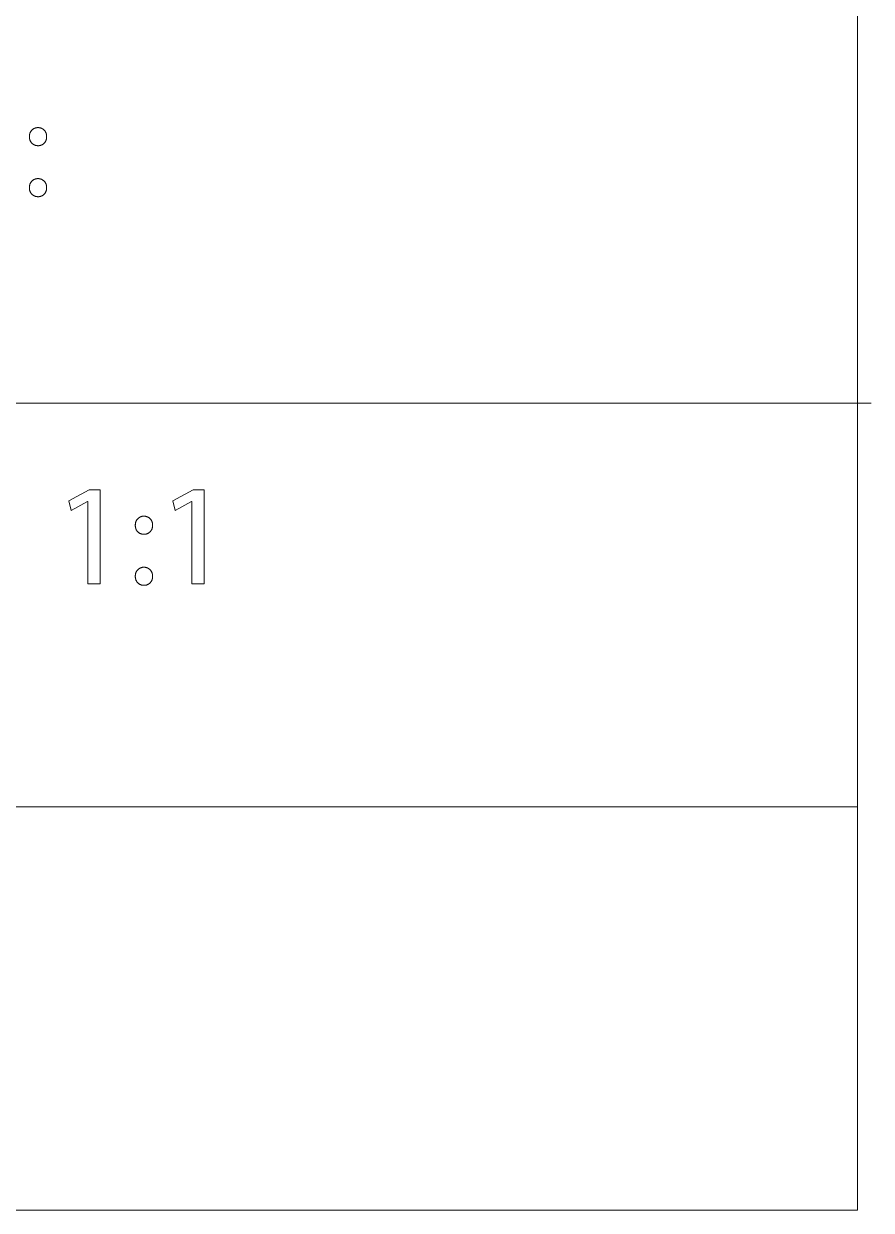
# Model space of a CAD drawing. Header units: millimetres. Extents: x -987 to 2591, y -102 to 2398.
# Drawn here: x 2380.7 to 2590.7, y -101.8 to 192.2 of the extents above; entities that cross this region are included whole.
import ezdxf

# ---------------------------------------------------------------- set-up
doc = ezdxf.new("R2010")
doc.units = ezdxf.units.MM
doc.header["$MEASUREMENT"] = 0
doc.layers.add('Domyślny', color=7, linetype='Continuous', true_color=0x000000)

msp = doc.modelspace()

# ---------------------------------------------------------------- linework, layer by layer
at = {"layer": 'Domyślny', "color": 18, "lineweight": 15, "true_color": 0x000000}
for p, q in [((2587.3, -101.8), (2587.3, 2397.76)), ((2587.3, 298.15), (2587.3, -101.8)), ((2382.14, 164.65), (2382.16, 164.73)), ((2382.14, 164.58), (2382.14, 164.65)), ((2382.16, 164.73), (2382.17, 164.8)), ((2382.17, 164.8), (2382.19, 164.87)), ((2382.19, 164.87), (2382.2, 164.94)), ((2382.2, 164.94), (2382.23, 165.01)), ((2382.23, 165.01), (2382.25, 165.08)), ((2382.25, 165.08), (2382.27, 165.14)), ((2382.27, 165.14), (2382.3, 165.21)), ((2382.3, 165.21), (2382.33, 165.28)), ((2382.33, 165.28), (2382.37, 165.34)), ((2382.37, 165.34), (2382.4, 165.41)), ((2382.4, 165.41), (2382.44, 165.47)), ((2382.44, 165.47), (2382.48, 165.53)), ((2382.48, 165.53), (2382.52, 165.59)), ((2382.52, 165.59), (2382.56, 165.65)), ((2382.56, 165.65), (2382.61, 165.71)), ((2382.61, 165.71), (2382.66, 165.76)), ((2382.66, 165.76), (2382.71, 165.82)), ((2382.71, 165.82), (2382.76, 165.87)), ((2382.76, 165.87), (2382.81, 165.92)), ((2382.81, 165.92), (2382.86, 165.97)), ((2382.86, 165.97), (2382.92, 166.01)), ((2382.92, 166.01), (2382.98, 166.06)), ((2382.98, 166.06), (2383.04, 166.1)), ((2383.04, 166.1), (2383.1, 166.14)), ((2383.1, 166.14), (2383.16, 166.18)), ((2383.16, 166.18), (2383.22, 166.21)), ((2383.22, 166.21), (2383.29, 166.25)), ((2383.29, 166.25), (2383.35, 166.28)), ((2383.35, 166.28), (2383.42, 166.31)), ((2383.42, 166.31), (2383.49, 166.33)), ((2383.49, 166.33), (2383.56, 166.36)), ((2383.56, 166.36), (2383.63, 166.38)), ((2383.63, 166.38), (2383.7, 166.4)), ((2383.7, 166.4), (2383.77, 166.42)), ((2383.77, 166.42), (2383.84, 166.43)), ((2383.84, 166.43), (2383.91, 166.44)), ((2383.91, 166.44), (2383.98, 166.45)), ((2383.98, 166.45), (2384.06, 166.46)), ((2384.06, 166.46), (2384.13, 166.47)), ((2384.13, 166.47), (2384.2, 166.47)), ((2384.2, 166.47), (2384.27, 166.47)), ((2384.27, 166.47), (2384.35, 166.47)), ((2384.35, 166.47), (2384.42, 166.46)), ((2384.42, 166.46), (2384.49, 166.46)), ((2384.49, 166.46), (2384.56, 166.45)), ((2384.56, 166.45), (2384.63, 166.44)), ((2384.63, 166.44), (2384.7, 166.43)), ((2384.7, 166.43), (2384.77, 166.41)), ((2384.77, 166.41), (2384.84, 166.39)), ((2384.84, 166.39), (2384.91, 166.37)), ((2384.91, 166.37), (2384.98, 166.35)), ((2384.98, 166.35), (2385.05, 166.32)), ((2385.05, 166.32), (2385.12, 166.3)), ((2385.12, 166.3), (2385.18, 166.27)), ((2385.18, 166.27), (2385.25, 166.23)), ((2385.25, 166.23), (2385.31, 166.2)), ((2385.31, 166.2), (2385.37, 166.16)), ((2385.37, 166.16), (2385.43, 166.13)), ((2385.43, 166.13), (2385.49, 166.09)), ((2385.49, 166.09), (2385.55, 166.04)), ((2385.55, 166.04), (2385.61, 166)), ((2385.61, 166), (2385.66, 165.95)), ((2385.66, 165.95), (2385.72, 165.9)), ((2385.72, 165.9), (2385.77, 165.85)), ((2385.77, 165.85), (2385.82, 165.8)), ((2385.82, 165.8), (2385.87, 165.75)), ((2385.87, 165.75), (2385.91, 165.69)), ((2385.91, 165.69), (2385.96, 165.64)), ((2385.96, 165.64), (2386, 165.58)), ((2386, 165.58), (2386.04, 165.52)), ((2386.04, 165.52), (2386.08, 165.46)), ((2386.08, 165.46), (2386.12, 165.4)), ((2386.12, 165.4), (2386.15, 165.33)), ((2386.15, 165.33), (2386.18, 165.27)), ((2386.18, 165.27), (2386.21, 165.2)), ((2386.21, 165.2), (2386.24, 165.14)), ((2386.24, 165.14), (2386.27, 165.07)), ((2386.27, 165.07), (2386.29, 165)), ((2386.29, 165), (2386.31, 164.93)), ((2386.31, 164.93), (2386.33, 164.86)), ((2386.33, 164.86), (2386.34, 164.79)), ((2386.34, 164.79), (2386.36, 164.72)), ((2386.36, 164.72), (2386.37, 164.65)), ((2386.37, 164.65), (2386.38, 164.58)), ((2382.12, 164.36), (2382.13, 164.44)), ((2382.13, 164.29), (2382.12, 164.36)), ((2382.13, 164.51), (2382.14, 164.58)), ((2382.13, 164.44), (2382.13, 164.51)), ((2382.13, 164.22), (2382.13, 164.29)), ((2382.13, 164.14), (2382.13, 164.22)), ((2382.13, 164.07), (2382.13, 164.14)), ((2382.13, 164), (2382.13, 164.07)), ((2382.13, 163.92), (2382.13, 164)), ((2382.14, 163.85), (2382.13, 163.92)), ((2382.15, 163.78), (2382.14, 163.85)), ((2382.16, 163.71), (2382.15, 163.78)), ((2382.17, 163.64), (2382.16, 163.71)), ((2382.19, 163.56), (2382.17, 163.64)), ((2382.21, 163.49), (2382.19, 163.56)), ((2382.23, 163.42), (2382.21, 163.49)), ((2382.26, 163.35), (2382.23, 163.42)), ((2382.28, 163.29), (2382.26, 163.35)), ((2382.31, 163.22), (2382.28, 163.29)), ((2382.34, 163.15), (2382.31, 163.22)), ((2382.38, 163.09), (2382.34, 163.15)), ((2382.41, 163.02), (2382.38, 163.09)), ((2382.45, 162.96), (2382.41, 163.02)), ((2382.49, 162.9), (2382.45, 162.96)), ((2382.54, 162.84), (2382.49, 162.9)), ((2382.58, 162.78), (2382.54, 162.84)), ((2382.63, 162.73), (2382.58, 162.78)), ((2382.67, 162.67), (2382.63, 162.73)), ((2382.72, 162.62), (2382.67, 162.67)), ((2382.78, 162.57), (2382.72, 162.62)), ((2382.83, 162.52), (2382.78, 162.57)), ((2382.89, 162.47), (2382.83, 162.52)), ((2382.94, 162.42), (2382.89, 162.47)), ((2383, 162.38), (2382.94, 162.42)), ((2383.06, 162.34), (2383, 162.38)), ((2383.12, 162.3), (2383.06, 162.34)), ((2383.19, 162.26), (2383.12, 162.3)), ((2383.25, 162.23), (2383.19, 162.26)), ((2383.32, 162.19), (2383.25, 162.23)), ((2383.38, 162.16), (2383.32, 162.19)), ((2383.45, 162.14), (2383.38, 162.16)), ((2383.52, 162.11), (2383.45, 162.14)), ((2383.59, 162.09), (2383.52, 162.11)), ((2383.66, 162.07), (2383.59, 162.09)), ((2383.73, 162.05), (2383.66, 162.07)), ((2383.8, 162.03), (2383.73, 162.05)), ((2383.87, 162.02), (2383.8, 162.03)), ((2383.95, 162.01), (2383.87, 162.02)), ((2384.02, 162), (2383.95, 162.01)), ((2384.09, 161.99), (2384.02, 162)), ((2384.16, 161.99), (2384.09, 161.99)), ((2384.24, 161.99), (2384.16, 161.99)), ((2384.31, 161.99), (2384.24, 161.99)), ((2384.38, 161.99), (2384.31, 161.99)), ((2384.46, 161.99), (2384.38, 161.99)), ((2384.53, 162), (2384.46, 161.99)), ((2384.6, 162.01), (2384.53, 162)), ((2384.67, 162.02), (2384.6, 162.01)), ((2384.74, 162.04), (2384.67, 162.02)), ((2384.81, 162.05), (2384.74, 162.04)), ((2384.88, 162.07), (2384.81, 162.05)), ((2384.95, 162.09), (2384.88, 162.07)), ((2385.02, 162.12), (2384.95, 162.09)), ((2385.09, 162.14), (2385.02, 162.12)), ((2385.16, 162.17), (2385.09, 162.14)), ((2385.22, 162.2), (2385.16, 162.17)), ((2385.29, 162.23), (2385.22, 162.2)), ((2385.35, 162.27), (2385.29, 162.23)), ((2385.41, 162.31), (2385.35, 162.27)), ((2385.47, 162.35), (2385.41, 162.31)), ((2385.53, 162.39), (2385.47, 162.35)), ((2385.59, 162.43), (2385.53, 162.39)), ((2385.65, 162.48), (2385.59, 162.43)), ((2385.7, 162.53), (2385.65, 162.48)), ((2385.75, 162.58), (2385.7, 162.53)), ((2385.8, 162.63), (2385.75, 162.58)), ((2385.85, 162.68), (2385.8, 162.63)), ((2385.9, 162.74), (2385.85, 162.68)), ((2385.95, 162.79), (2385.9, 162.74)), ((2385.99, 162.85), (2385.95, 162.79)), ((2386.03, 162.91), (2385.99, 162.85)), ((2386.07, 162.97), (2386.03, 162.91)), ((2386.11, 163.03), (2386.07, 162.97)), ((2386.14, 163.1), (2386.11, 163.03)), ((2386.18, 163.16), (2386.14, 163.1)), ((2386.21, 163.23), (2386.18, 163.16)), ((2386.24, 163.29), (2386.21, 163.23)), ((2386.26, 163.36), (2386.24, 163.29)), ((2386.29, 163.43), (2386.26, 163.36)), ((2386.31, 163.5), (2386.29, 163.43)), ((2386.33, 163.57), (2386.31, 163.5)), ((2386.34, 163.64), (2386.33, 163.57)), ((2386.36, 163.71), (2386.34, 163.64)), ((2386.37, 163.78), (2386.36, 163.71)), ((2386.38, 163.85), (2386.37, 163.78)), ((2386.38, 164.58), (2386.38, 164.51)), ((2386.38, 164.51), (2386.39, 164.43)), ((2386.39, 164.29), (2386.38, 164.22)), ((2386.38, 164.22), (2386.39, 164.14)), ((2386.39, 164), (2386.38, 163.93)), ((2386.38, 163.93), (2386.38, 163.85)), ((2386.39, 164.43), (2386.39, 164.36)), ((2386.39, 164.36), (2386.39, 164.29)), ((2386.39, 164.14), (2386.39, 164.07)), ((2386.39, 164.07), (2386.39, 164)), ((2382.44, 152.83), (2382.48, 152.89)), ((2382.48, 152.89), (2382.52, 152.95)), ((2382.52, 152.95), (2382.56, 153.01)), ((2382.56, 153.01), (2382.61, 153.07)), ((2382.61, 153.07), (2382.66, 153.12)), ((2382.66, 153.12), (2382.71, 153.17)), ((2382.71, 153.17), (2382.76, 153.23)), ((2382.76, 153.23), (2382.81, 153.28)), ((2382.81, 153.28), (2382.86, 153.33)), ((2382.86, 153.33), (2382.92, 153.37)), ((2382.92, 153.37), (2382.98, 153.42)), ((2382.98, 153.42), (2383.04, 153.46)), ((2383.04, 153.46), (2383.1, 153.5)), ((2383.1, 153.5), (2383.16, 153.54)), ((2383.16, 153.54), (2383.22, 153.57)), ((2383.22, 153.57), (2383.29, 153.61)), ((2383.29, 153.61), (2383.35, 153.64)), ((2383.35, 153.64), (2383.42, 153.67)), ((2383.42, 153.67), (2383.49, 153.69)), ((2383.49, 153.69), (2383.56, 153.72)), ((2383.56, 153.72), (2383.63, 153.74)), ((2383.63, 153.74), (2383.7, 153.76)), ((2383.7, 153.76), (2383.77, 153.78)), ((2383.77, 153.78), (2383.84, 153.79)), ((2383.84, 153.79), (2383.91, 153.8)), ((2383.91, 153.8), (2383.98, 153.81)), ((2383.98, 153.81), (2384.06, 153.82)), ((2384.06, 153.82), (2384.13, 153.83)), ((2384.13, 153.83), (2384.2, 153.83)), ((2384.2, 153.83), (2384.27, 153.83)), ((2384.27, 153.83), (2384.35, 153.83)), ((2384.35, 153.83), (2384.42, 153.82)), ((2384.42, 153.82), (2384.49, 153.82)), ((2384.49, 153.82), (2384.56, 153.81)), ((2384.56, 153.81), (2384.63, 153.8)), ((2384.63, 153.8), (2384.7, 153.79)), ((2384.7, 153.79), (2384.77, 153.77)), ((2384.77, 153.77), (2384.84, 153.75)), ((2384.84, 153.75), (2384.91, 153.73)), ((2384.91, 153.73), (2384.98, 153.71)), ((2384.98, 153.71), (2385.05, 153.68)), ((2385.05, 153.68), (2385.12, 153.66)), ((2385.12, 153.66), (2385.18, 153.63)), ((2385.18, 153.63), (2385.25, 153.59)), ((2385.25, 153.59), (2385.31, 153.56)), ((2385.31, 153.56), (2385.37, 153.52)), ((2385.37, 153.52), (2385.43, 153.49)), ((2385.43, 153.49), (2385.49, 153.45)), ((2385.49, 153.45), (2385.55, 153.4)), ((2385.55, 153.4), (2385.61, 153.36)), ((2385.61, 153.36), (2385.66, 153.31)), ((2385.66, 153.31), (2385.72, 153.26)), ((2385.72, 153.26), (2385.77, 153.21)), ((2385.77, 153.21), (2385.82, 153.16)), ((2385.82, 153.16), (2385.87, 153.11)), ((2385.87, 153.11), (2385.91, 153.05)), ((2385.91, 153.05), (2385.96, 153)), ((2385.96, 153), (2386, 152.94)), ((2386, 152.94), (2386.04, 152.88)), ((2382.12, 151.72), (2382.13, 151.79)), ((2382.13, 151.65), (2382.12, 151.72)), ((2382.13, 151.87), (2382.14, 151.94)), ((2382.13, 151.79), (2382.13, 151.87)), ((2382.13, 151.58), (2382.13, 151.65)), ((2382.13, 151.5), (2382.13, 151.58)), ((2382.13, 151.43), (2382.13, 151.5)), ((2382.13, 151.36), (2382.13, 151.43)), ((2382.13, 151.28), (2382.13, 151.36)), ((2382.14, 151.21), (2382.13, 151.28)), ((2382.14, 152.01), (2382.16, 152.08)), ((2382.14, 151.94), (2382.14, 152.01)), ((2382.15, 151.14), (2382.14, 151.21)), ((2382.16, 151.07), (2382.15, 151.14)), ((2382.16, 152.08), (2382.17, 152.16)), ((2382.18, 151), (2382.16, 151.07)), ((2382.17, 152.16), (2382.19, 152.23)), ((2382.19, 150.92), (2382.18, 151)), ((2382.19, 152.23), (2382.2, 152.3)), ((2382.21, 150.85), (2382.19, 150.92)), ((2382.2, 152.3), (2382.23, 152.37)), ((2382.23, 150.78), (2382.21, 150.85)), ((2382.23, 152.37), (2382.25, 152.44)), ((2382.26, 150.72), (2382.23, 150.78)), ((2382.25, 152.44), (2382.27, 152.5)), ((2382.29, 150.65), (2382.26, 150.72)), ((2382.27, 152.5), (2382.3, 152.57)), ((2382.32, 150.58), (2382.29, 150.65)), ((2382.3, 152.57), (2382.33, 152.64)), ((2382.35, 150.51), (2382.32, 150.58)), ((2382.33, 152.64), (2382.37, 152.7)), ((2382.38, 150.45), (2382.35, 150.51)), ((2382.37, 152.7), (2382.4, 152.77)), ((2382.42, 150.39), (2382.38, 150.45)), ((2382.4, 152.77), (2382.44, 152.83)), ((2382.45, 150.32), (2382.42, 150.39)), ((2382.5, 150.26), (2382.45, 150.32)), ((2382.54, 150.2), (2382.5, 150.26)), ((2382.58, 150.14), (2382.54, 150.2)), ((2382.63, 150.09), (2382.58, 150.14)), ((2382.68, 150.03), (2382.63, 150.09)), ((2382.73, 149.98), (2382.68, 150.03)), ((2382.78, 149.93), (2382.73, 149.98)), ((2385.8, 149.99), (2385.75, 149.94)), ((2385.85, 150.04), (2385.8, 149.99)), ((2385.9, 150.1), (2385.85, 150.04)), ((2385.94, 150.15), (2385.9, 150.1)), ((2385.99, 150.21), (2385.94, 150.15)), ((2386.03, 150.27), (2385.99, 150.21)), ((2386.07, 150.33), (2386.03, 150.27)), ((2386.04, 152.88), (2386.08, 152.82)), ((2386.11, 150.39), (2386.07, 150.33)), ((2386.08, 152.82), (2386.12, 152.76)), ((2386.14, 150.46), (2386.11, 150.39)), ((2386.12, 152.76), (2386.15, 152.69)), ((2386.17, 150.52), (2386.14, 150.46)), ((2386.15, 152.69), (2386.18, 152.63)), ((2386.2, 150.59), (2386.17, 150.52)), ((2386.18, 152.63), (2386.21, 152.56)), ((2386.23, 150.65), (2386.2, 150.59)), ((2386.21, 152.56), (2386.24, 152.5)), ((2386.26, 150.72), (2386.23, 150.65)), ((2386.24, 152.5), (2386.27, 152.43)), ((2386.28, 150.79), (2386.26, 150.72)), ((2386.27, 152.43), (2386.29, 152.36)), ((2386.3, 150.86), (2386.28, 150.79)), ((2386.29, 152.36), (2386.31, 152.29)), ((2386.32, 150.93), (2386.3, 150.86)), ((2386.31, 152.29), (2386.33, 152.22)), ((2386.34, 151), (2386.32, 150.93)), ((2386.33, 152.22), (2386.34, 152.15)), ((2386.34, 152.15), (2386.36, 152.08)), ((2386.35, 151.07), (2386.34, 151)), ((2386.37, 151.14), (2386.35, 151.07)), ((2386.36, 152.08), (2386.37, 152.01)), ((2386.37, 152.01), (2386.38, 151.94)), ((2386.38, 151.29), (2386.37, 151.21)), ((2386.37, 151.21), (2386.37, 151.14)), ((2386.38, 151.94), (2386.38, 151.86)), ((2386.38, 151.86), (2386.39, 151.79)), ((2386.39, 151.65), (2386.38, 151.58)), ((2386.38, 151.58), (2386.39, 151.5)), ((2386.39, 151.36), (2386.38, 151.29)), ((2386.39, 151.79), (2386.39, 151.72)), ((2386.39, 151.72), (2386.39, 151.65)), ((2386.39, 151.5), (2386.39, 151.43)), ((2386.39, 151.43), (2386.39, 151.36)), ((2382.83, 149.88), (2382.78, 149.93)), ((2382.89, 149.83), (2382.83, 149.88)), ((2382.95, 149.79), (2382.89, 149.83)), ((2383, 149.74), (2382.95, 149.79)), ((2383.06, 149.7), (2383, 149.74)), ((2383.13, 149.66), (2383.06, 149.7)), ((2383.19, 149.62), (2383.13, 149.66)), ((2383.25, 149.59), (2383.19, 149.62)), ((2383.32, 149.56), (2383.25, 149.59)), ((2383.38, 149.53), (2383.32, 149.56)), ((2383.45, 149.5), (2383.38, 149.53)), ((2383.52, 149.47), (2383.45, 149.5)), ((2383.59, 149.45), (2383.52, 149.47)), ((2383.66, 149.43), (2383.59, 149.45)), ((2383.73, 149.41), (2383.66, 149.43)), ((2383.8, 149.39), (2383.73, 149.41)), ((2383.87, 149.38), (2383.8, 149.39)), ((2383.95, 149.37), (2383.87, 149.38)), ((2384.02, 149.36), (2383.95, 149.37)), ((2384.09, 149.35), (2384.02, 149.36)), ((2384.16, 149.35), (2384.09, 149.35)), ((2384.24, 149.35), (2384.16, 149.35)), ((2384.31, 149.35), (2384.24, 149.35)), ((2384.38, 149.35), (2384.31, 149.35)), ((2384.46, 149.35), (2384.38, 149.35)), ((2384.53, 149.36), (2384.46, 149.35)), ((2384.6, 149.37), (2384.53, 149.36)), ((2384.67, 149.38), (2384.6, 149.37)), ((2384.74, 149.4), (2384.67, 149.38)), ((2384.81, 149.41), (2384.74, 149.4)), ((2384.88, 149.43), (2384.81, 149.41)), ((2384.95, 149.45), (2384.88, 149.43)), ((2385.02, 149.48), (2384.95, 149.45)), ((2385.09, 149.5), (2385.02, 149.48)), ((2385.15, 149.53), (2385.09, 149.5)), ((2385.22, 149.56), (2385.15, 149.53)), ((2385.28, 149.6), (2385.22, 149.56)), ((2385.35, 149.63), (2385.28, 149.6)), ((2385.41, 149.67), (2385.35, 149.63)), ((2385.47, 149.71), (2385.41, 149.67)), ((2385.53, 149.75), (2385.47, 149.71)), ((2385.59, 149.79), (2385.53, 149.75)), ((2385.64, 149.84), (2385.59, 149.79)), ((2385.7, 149.89), (2385.64, 149.84)), ((2385.75, 149.94), (2385.7, 149.89)), ((1238.64, 98.2), (2590.68, 98.2)), ((2391.9, 74.01), (2396.97, 76.73)), ((2396.97, 76.73), (2399.66, 76.73)), ((2399.66, 76.73), (2399.66, 53.45)), ((2417.63, 74.01), (2422.71, 76.73)), ((2422.71, 76.73), (2425.4, 76.73)), ((2425.4, 76.73), (2425.4, 53.45)), ((2392.5, 71.6), (2391.9, 74.01)), ((2396.55, 73.79), (2392.5, 71.6)), ((2396.63, 73.79), (2396.55, 73.79)), ((2396.63, 53.45), (2396.63, 73.79)), ((2418.24, 71.6), (2417.63, 74.01)), ((2422.29, 73.79), (2418.24, 71.6)), ((2422.36, 73.79), (2422.29, 73.79)), ((2422.36, 53.45), (2422.36, 73.79)), ((2408.36, 68.15), (2408.37, 68.22)), ((2408.36, 68.08), (2408.36, 68.15)), ((2408.36, 68), (2408.36, 68.08)), ((2408.37, 67.93), (2408.36, 68)), ((2408.36, 67.86), (2408.37, 67.93)), ((2408.36, 67.78), (2408.36, 67.86)), ((2408.36, 67.71), (2408.36, 67.78)), ((2408.37, 67.64), (2408.36, 67.71)), ((2408.37, 68.29), (2408.38, 68.37)), ((2408.37, 68.22), (2408.37, 68.29)), ((2408.37, 67.56), (2408.37, 67.64)), ((2408.38, 68.37), (2408.39, 68.44)), ((2408.39, 68.44), (2408.41, 68.51)), ((2408.41, 68.51), (2408.42, 68.58)), ((2408.42, 68.58), (2408.44, 68.65)), ((2408.44, 68.65), (2408.47, 68.72)), ((2408.47, 68.72), (2408.49, 68.79)), ((2408.49, 68.79), (2408.52, 68.86)), ((2408.52, 68.86), (2408.54, 68.93)), ((2408.54, 68.93), (2408.57, 68.99)), ((2408.57, 68.99), (2408.61, 69.06)), ((2408.61, 69.06), (2408.64, 69.12)), ((2408.64, 69.12), (2408.68, 69.18)), ((2408.68, 69.18), (2408.72, 69.25)), ((2408.72, 69.25), (2408.76, 69.31)), ((2408.76, 69.31), (2408.81, 69.36)), ((2408.81, 69.36), (2408.85, 69.42)), ((2408.85, 69.42), (2408.9, 69.48)), ((2408.9, 69.48), (2408.95, 69.53)), ((2408.95, 69.53), (2409, 69.58)), ((2409, 69.58), (2409.05, 69.63)), ((2409.05, 69.63), (2409.11, 69.68)), ((2409.11, 69.68), (2409.16, 69.73)), ((2409.16, 69.73), (2409.22, 69.77)), ((2409.22, 69.77), (2409.28, 69.81)), ((2409.28, 69.81), (2409.34, 69.85)), ((2409.34, 69.85), (2409.41, 69.89)), ((2409.41, 69.89), (2409.47, 69.93)), ((2409.47, 69.93), (2409.53, 69.96)), ((2409.53, 69.96), (2409.6, 69.99)), ((2409.6, 69.99), (2409.67, 70.02)), ((2409.67, 70.02), (2409.73, 70.05)), ((2409.73, 70.05), (2409.8, 70.07)), ((2409.8, 70.07), (2409.87, 70.09)), ((2409.87, 70.09), (2409.94, 70.11)), ((2409.94, 70.11), (2410.01, 70.13)), ((2410.01, 70.13), (2410.09, 70.15)), ((2410.09, 70.15), (2410.16, 70.16)), ((2410.16, 70.16), (2410.23, 70.17)), ((2410.23, 70.17), (2410.3, 70.18)), ((2410.3, 70.18), (2410.38, 70.18)), ((2410.38, 70.18), (2410.45, 70.18)), ((2410.45, 70.18), (2410.52, 70.18)), ((2410.52, 70.18), (2410.6, 70.18)), ((2410.6, 70.18), (2410.67, 70.18)), ((2410.67, 70.18), (2410.74, 70.17)), ((2410.74, 70.17), (2410.82, 70.16)), ((2410.82, 70.16), (2410.89, 70.15)), ((2410.89, 70.15), (2410.96, 70.14)), ((2410.96, 70.14), (2411.03, 70.12)), ((2411.03, 70.12), (2411.1, 70.1)), ((2411.1, 70.1), (2411.17, 70.08)), ((2411.17, 70.08), (2411.24, 70.06)), ((2411.24, 70.06), (2411.31, 70.03)), ((2411.31, 70.03), (2411.38, 70)), ((2411.38, 70), (2411.45, 69.97)), ((2411.45, 69.97), (2411.51, 69.94)), ((2411.51, 69.94), (2411.58, 69.9)), ((2411.58, 69.9), (2411.64, 69.86)), ((2411.64, 69.86), (2411.7, 69.82)), ((2411.7, 69.82), (2411.76, 69.78)), ((2411.76, 69.78), (2411.82, 69.74)), ((2411.82, 69.74), (2411.88, 69.69)), ((2411.88, 69.69), (2411.93, 69.64)), ((2411.93, 69.64), (2411.99, 69.59)), ((2411.99, 69.59), (2412.04, 69.54)), ((2412.04, 69.54), (2412.09, 69.49)), ((2412.09, 69.49), (2412.14, 69.43)), ((2412.14, 69.43), (2412.18, 69.37)), ((2412.18, 69.37), (2412.23, 69.32)), ((2412.23, 69.32), (2412.27, 69.26)), ((2412.27, 69.26), (2412.31, 69.19)), ((2412.31, 69.19), (2412.35, 69.13)), ((2412.35, 69.13), (2412.39, 69.07)), ((2412.39, 69.07), (2412.42, 69)), ((2412.42, 69), (2412.45, 68.93)), ((2412.45, 68.93), (2412.48, 68.87)), ((2412.48, 68.87), (2412.51, 68.8)), ((2412.51, 68.8), (2412.53, 68.73)), ((2412.53, 68.73), (2412.55, 68.66)), ((2412.55, 68.66), (2412.57, 68.59)), ((2412.57, 68.59), (2412.59, 68.52)), ((2412.59, 68.52), (2412.6, 68.44)), ((2412.6, 68.44), (2412.61, 68.37)), ((2412.61, 68.37), (2412.62, 68.3)), ((2412.62, 68.3), (2412.63, 68.22)), ((2412.63, 67.64), (2412.62, 67.57)), ((2412.63, 68.22), (2412.63, 68.15)), ((2412.63, 68.15), (2412.64, 68.08)), ((2412.64, 68.08), (2412.63, 68)), ((2412.63, 68), (2412.63, 67.93)), ((2412.63, 67.93), (2412.63, 67.86)), ((2412.63, 67.86), (2412.63, 67.78)), ((2412.63, 67.78), (2412.63, 67.71)), ((2412.63, 67.71), (2412.63, 67.64)), ((2408.38, 67.49), (2408.37, 67.56)), ((2408.4, 67.42), (2408.38, 67.49)), ((2408.41, 67.35), (2408.4, 67.42)), ((2408.43, 67.28), (2408.41, 67.35)), ((2408.45, 67.2), (2408.43, 67.28)), ((2408.47, 67.13), (2408.45, 67.2)), ((2408.49, 67.07), (2408.47, 67.13)), ((2408.52, 67), (2408.49, 67.07)), ((2408.55, 66.93), (2408.52, 67)), ((2408.58, 66.86), (2408.55, 66.93)), ((2408.61, 66.8), (2408.58, 66.86)), ((2408.65, 66.73), (2408.61, 66.8)), ((2408.69, 66.67), (2408.65, 66.73)), ((2408.73, 66.61), (2408.69, 66.67)), ((2408.77, 66.55), (2408.73, 66.61)), ((2408.81, 66.49), (2408.77, 66.55)), ((2408.86, 66.44), (2408.81, 66.49)), ((2408.91, 66.38), (2408.86, 66.44)), ((2408.96, 66.33), (2408.91, 66.38)), ((2409.01, 66.28), (2408.96, 66.33)), ((2409.07, 66.23), (2409.01, 66.28)), ((2409.12, 66.18), (2409.07, 66.23)), ((2409.18, 66.13), (2409.12, 66.18)), ((2409.24, 66.09), (2409.18, 66.13)), ((2409.3, 66.05), (2409.24, 66.09)), ((2409.36, 66.01), (2409.3, 66.05)), ((2409.42, 65.97), (2409.36, 66.01)), ((2409.49, 65.93), (2409.42, 65.97)), ((2409.55, 65.9), (2409.49, 65.93)), ((2409.62, 65.87), (2409.55, 65.9)), ((2409.69, 65.84), (2409.62, 65.87)), ((2409.76, 65.82), (2409.69, 65.84)), ((2409.82, 65.79), (2409.76, 65.82)), ((2409.89, 65.77), (2409.82, 65.79)), ((2409.97, 65.75), (2409.89, 65.77)), ((2410.04, 65.74), (2409.97, 65.75)), ((2410.11, 65.72), (2410.04, 65.74)), ((2410.18, 65.71), (2410.11, 65.72)), ((2410.25, 65.7), (2410.18, 65.71)), ((2410.33, 65.7), (2410.25, 65.7)), ((2410.4, 65.69), (2410.33, 65.7)), ((2410.47, 65.69), (2410.4, 65.69)), ((2410.55, 65.69), (2410.47, 65.69)), ((2410.62, 65.69), (2410.55, 65.69)), ((2410.69, 65.7), (2410.62, 65.69)), ((2410.77, 65.7), (2410.69, 65.7)), ((2410.84, 65.71), (2410.77, 65.7)), ((2410.91, 65.72), (2410.84, 65.71)), ((2410.98, 65.74), (2410.91, 65.72)), ((2411.05, 65.76), (2410.98, 65.74)), ((2411.12, 65.77), (2411.05, 65.76)), ((2411.19, 65.8), (2411.12, 65.77)), ((2411.26, 65.82), (2411.19, 65.8)), ((2411.33, 65.85), (2411.26, 65.82)), ((2411.4, 65.88), (2411.33, 65.85)), ((2411.46, 65.91), (2411.4, 65.88)), ((2411.53, 65.94), (2411.46, 65.91)), ((2411.59, 65.98), (2411.53, 65.94)), ((2411.65, 66.01), (2411.59, 65.98)), ((2411.71, 66.05), (2411.65, 66.01)), ((2411.77, 66.1), (2411.71, 66.05)), ((2411.83, 66.14), (2411.77, 66.1)), ((2411.89, 66.19), (2411.83, 66.14)), ((2411.94, 66.23), (2411.89, 66.19)), ((2411.99, 66.28), (2411.94, 66.23)), ((2412.05, 66.33), (2411.99, 66.28)), ((2412.1, 66.39), (2412.05, 66.33)), ((2412.14, 66.44), (2412.1, 66.39)), ((2412.19, 66.5), (2412.14, 66.44)), ((2412.23, 66.56), (2412.19, 66.5)), ((2412.28, 66.62), (2412.23, 66.56)), ((2412.31, 66.68), (2412.28, 66.62)), ((2412.35, 66.74), (2412.31, 66.68)), ((2412.39, 66.81), (2412.35, 66.74)), ((2412.42, 66.87), (2412.39, 66.81)), ((2412.45, 66.94), (2412.42, 66.87)), ((2412.48, 67), (2412.45, 66.94)), ((2412.51, 67.07), (2412.48, 67)), ((2412.53, 67.14), (2412.51, 67.07)), ((2412.55, 67.21), (2412.53, 67.14)), ((2412.57, 67.28), (2412.55, 67.21)), ((2412.59, 67.35), (2412.57, 67.28)), ((2412.6, 67.42), (2412.59, 67.35)), ((2412.61, 67.49), (2412.6, 67.42)), ((2412.62, 67.57), (2412.61, 67.49)), ((2408.41, 55.86), (2408.42, 55.93)), ((2408.42, 55.93), (2408.44, 56)), ((2408.44, 56), (2408.47, 56.07)), ((2408.47, 56.07), (2408.49, 56.14)), ((2408.49, 56.14), (2408.52, 56.21)), ((2408.52, 56.21), (2408.54, 56.27)), ((2408.54, 56.27), (2408.57, 56.34)), ((2408.57, 56.34), (2408.61, 56.41)), ((2408.61, 56.41), (2408.64, 56.47)), ((2408.64, 56.47), (2408.68, 56.53)), ((2408.68, 56.53), (2408.72, 56.59)), ((2408.72, 56.59), (2408.76, 56.65)), ((2408.76, 56.65), (2408.81, 56.71)), ((2408.81, 56.71), (2408.85, 56.77)), ((2408.85, 56.77), (2408.9, 56.82)), ((2408.9, 56.82), (2408.95, 56.88)), ((2408.95, 56.88), (2409, 56.93)), ((2409, 56.93), (2409.05, 56.98)), ((2409.05, 56.98), (2409.11, 57.03)), ((2409.11, 57.03), (2409.16, 57.07)), ((2409.16, 57.07), (2409.22, 57.12)), ((2409.22, 57.12), (2409.28, 57.16)), ((2409.28, 57.16), (2409.34, 57.2)), ((2409.34, 57.2), (2409.41, 57.24)), ((2409.41, 57.24), (2409.47, 57.27)), ((2409.47, 57.27), (2409.53, 57.31)), ((2409.53, 57.31), (2409.6, 57.34)), ((2409.6, 57.34), (2409.67, 57.37)), ((2409.67, 57.37), (2409.73, 57.4)), ((2409.73, 57.4), (2409.8, 57.42)), ((2409.8, 57.42), (2409.87, 57.44)), ((2409.87, 57.44), (2409.94, 57.46)), ((2409.94, 57.46), (2410.01, 57.48)), ((2410.01, 57.48), (2410.09, 57.49)), ((2410.09, 57.49), (2410.16, 57.51)), ((2410.16, 57.51), (2410.23, 57.52)), ((2410.23, 57.52), (2410.3, 57.52)), ((2410.3, 57.52), (2410.38, 57.53)), ((2410.38, 57.53), (2410.45, 57.53)), ((2410.45, 57.53), (2410.52, 57.53)), ((2410.52, 57.53), (2410.6, 57.53)), ((2410.6, 57.53), (2410.67, 57.52)), ((2410.67, 57.52), (2410.74, 57.52)), ((2410.74, 57.52), (2410.82, 57.51)), ((2410.82, 57.51), (2410.89, 57.5)), ((2410.89, 57.5), (2410.96, 57.48)), ((2410.96, 57.48), (2411.03, 57.47)), ((2411.03, 57.47), (2411.1, 57.45)), ((2411.1, 57.45), (2411.17, 57.43)), ((2411.17, 57.43), (2411.24, 57.4)), ((2411.24, 57.4), (2411.31, 57.38)), ((2411.31, 57.38), (2411.38, 57.35)), ((2411.38, 57.35), (2411.45, 57.32)), ((2411.45, 57.32), (2411.51, 57.28)), ((2411.51, 57.28), (2411.58, 57.25)), ((2411.58, 57.25), (2411.64, 57.21)), ((2411.64, 57.21), (2411.7, 57.17)), ((2411.7, 57.17), (2411.76, 57.13)), ((2411.76, 57.13), (2411.82, 57.08)), ((2411.82, 57.08), (2411.88, 57.04)), ((2411.88, 57.04), (2411.93, 56.99)), ((2411.93, 56.99), (2411.99, 56.94)), ((2411.99, 56.94), (2412.04, 56.89)), ((2412.04, 56.89), (2412.09, 56.83)), ((2412.09, 56.83), (2412.14, 56.78)), ((2412.14, 56.78), (2412.18, 56.72)), ((2412.18, 56.72), (2412.23, 56.66)), ((2412.23, 56.66), (2412.27, 56.6)), ((2412.27, 56.6), (2412.31, 56.54)), ((2412.31, 56.54), (2412.35, 56.48)), ((2412.35, 56.48), (2412.39, 56.41)), ((2412.39, 56.41), (2412.42, 56.35)), ((2412.42, 56.35), (2412.45, 56.28)), ((2412.45, 56.28), (2412.48, 56.21)), ((2412.48, 56.21), (2412.51, 56.15)), ((2412.51, 56.15), (2412.53, 56.08)), ((2412.53, 56.08), (2412.55, 56.01)), ((2412.55, 56.01), (2412.57, 55.93)), ((2412.57, 55.93), (2412.59, 55.86)), ((2412.59, 55.86), (2412.6, 55.79)), ((2399.66, 53.45), (2396.63, 53.45)), ((2408.36, 55.5), (2408.37, 55.57)), ((2408.36, 55.42), (2408.36, 55.5)), ((2408.36, 55.35), (2408.36, 55.42)), ((2408.37, 55.28), (2408.36, 55.35)), ((2408.36, 55.2), (2408.37, 55.28)), ((2408.36, 55.13), (2408.36, 55.2)), ((2408.36, 55.06), (2408.36, 55.13)), ((2408.37, 54.99), (2408.36, 55.06)), ((2408.37, 55.64), (2408.38, 55.71)), ((2408.37, 55.57), (2408.37, 55.64)), ((2408.38, 54.91), (2408.37, 54.99)), ((2408.38, 55.71), (2408.39, 55.79)), ((2408.39, 54.84), (2408.38, 54.91)), ((2408.39, 55.79), (2408.41, 55.86)), ((2408.4, 54.77), (2408.39, 54.84)), ((2408.41, 54.7), (2408.4, 54.77)), ((2408.43, 54.63), (2408.41, 54.7)), ((2408.45, 54.56), (2408.43, 54.63)), ((2408.47, 54.49), (2408.45, 54.56)), ((2408.5, 54.42), (2408.47, 54.49)), ((2408.52, 54.35), (2408.5, 54.42)), ((2408.55, 54.28), (2408.52, 54.35)), ((2408.58, 54.22), (2408.55, 54.28)), ((2408.62, 54.15), (2408.58, 54.22)), ((2408.65, 54.09), (2408.62, 54.15)), ((2408.69, 54.02), (2408.65, 54.09)), ((2408.73, 53.96), (2408.69, 54.02)), ((2408.77, 53.9), (2408.73, 53.96)), ((2408.82, 53.85), (2408.77, 53.9)), ((2408.86, 53.79), (2408.82, 53.85)), ((2408.91, 53.73), (2408.86, 53.79)), ((2408.96, 53.68), (2408.91, 53.73)), ((2409.02, 53.63), (2408.96, 53.68)), ((2409.07, 53.58), (2409.02, 53.63)), ((2409.12, 53.53), (2409.07, 53.58)), ((2409.18, 53.49), (2409.12, 53.53)), ((2409.24, 53.44), (2409.18, 53.49)), ((2409.3, 53.4), (2409.24, 53.44)), ((2409.36, 53.36), (2409.3, 53.4)), ((2409.43, 53.33), (2409.36, 53.36)), ((2409.49, 53.29), (2409.43, 53.33)), ((2409.55, 53.26), (2409.49, 53.29)), ((2409.62, 53.23), (2409.55, 53.26)), ((2409.69, 53.2), (2409.62, 53.23)), ((2409.76, 53.17), (2409.69, 53.2)), ((2409.83, 53.15), (2409.76, 53.17)), ((2409.9, 53.13), (2409.83, 53.15)), ((2409.97, 53.11), (2409.9, 53.13)), ((2410.04, 53.09), (2409.97, 53.11)), ((2410.11, 53.08), (2410.04, 53.09)), ((2410.18, 53.07), (2410.11, 53.08)), ((2410.26, 53.06), (2410.18, 53.07)), ((2410.33, 53.05), (2410.26, 53.06)), ((2410.4, 53.05), (2410.33, 53.05)), ((2410.47, 53.05), (2410.4, 53.05)), ((2410.55, 53.05), (2410.47, 53.05)), ((2410.62, 53.05), (2410.55, 53.05)), ((2410.69, 53.06), (2410.62, 53.05)), ((2410.76, 53.06), (2410.69, 53.06)), ((2410.84, 53.07), (2410.76, 53.06)), ((2410.91, 53.08), (2410.84, 53.07)), ((2410.98, 53.1), (2410.91, 53.08)), ((2411.05, 53.11), (2410.98, 53.1)), ((2411.12, 53.13), (2411.05, 53.11)), ((2411.19, 53.15), (2411.12, 53.13)), ((2411.26, 53.18), (2411.19, 53.15)), ((2411.33, 53.2), (2411.26, 53.18)), ((2411.39, 53.23), (2411.33, 53.2)), ((2411.46, 53.26), (2411.39, 53.23)), ((2411.52, 53.3), (2411.46, 53.26)), ((2411.59, 53.33), (2411.52, 53.3)), ((2411.65, 53.37), (2411.59, 53.33)), ((2411.71, 53.41), (2411.65, 53.37)), ((2411.77, 53.45), (2411.71, 53.41)), ((2411.83, 53.5), (2411.77, 53.45)), ((2411.88, 53.54), (2411.83, 53.5)), ((2411.94, 53.59), (2411.88, 53.54)), ((2411.99, 53.64), (2411.94, 53.59)), ((2412.04, 53.69), (2411.99, 53.64)), ((2412.09, 53.74), (2412.04, 53.69)), ((2412.14, 53.8), (2412.09, 53.74)), ((2412.19, 53.85), (2412.14, 53.8)), ((2412.23, 53.91), (2412.19, 53.85)), ((2412.27, 53.97), (2412.23, 53.91)), ((2412.31, 54.03), (2412.27, 53.97)), ((2412.35, 54.09), (2412.31, 54.03)), ((2412.38, 54.16), (2412.35, 54.09)), ((2412.42, 54.22), (2412.38, 54.16)), ((2412.45, 54.29), (2412.42, 54.22)), ((2412.48, 54.35), (2412.45, 54.29)), ((2412.5, 54.42), (2412.48, 54.35)), ((2412.53, 54.49), (2412.5, 54.42)), ((2412.55, 54.56), (2412.53, 54.49)), ((2412.57, 54.63), (2412.55, 54.56)), ((2412.59, 54.7), (2412.57, 54.63)), ((2412.6, 54.77), (2412.59, 54.7)), ((2412.6, 55.79), (2412.61, 55.72)), ((2412.61, 54.84), (2412.6, 54.77)), ((2412.61, 55.72), (2412.62, 55.65)), ((2412.62, 54.92), (2412.61, 54.84)), ((2412.62, 55.65), (2412.63, 55.57)), ((2412.63, 54.99), (2412.62, 54.92)), ((2412.63, 55.57), (2412.63, 55.5)), ((2412.63, 55.5), (2412.64, 55.42)), ((2412.64, 55.42), (2412.63, 55.35)), ((2412.63, 55.35), (2412.63, 55.28)), ((2412.63, 55.28), (2412.63, 55.21)), ((2412.63, 55.21), (2412.63, 55.13)), ((2412.63, 55.13), (2412.63, 55.06)), ((2412.63, 55.06), (2412.63, 54.99)), ((2425.4, 53.45), (2422.36, 53.45)), ((1238.64, -1.82), (2587.3, -1.82)), ((2587.3, -101.8), (-987.03, -101.8)), ((2587.3, -101.8), (1238.65, -101.8))]:
    msp.add_line(p, q, dxfattribs=at)

doc.saveas('drawing.dxf')
